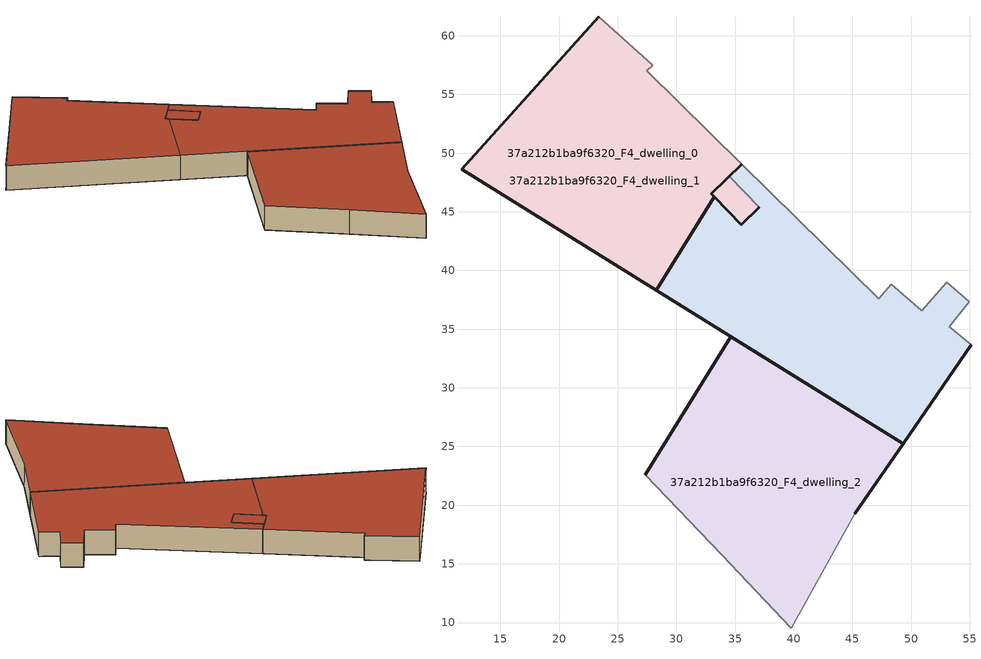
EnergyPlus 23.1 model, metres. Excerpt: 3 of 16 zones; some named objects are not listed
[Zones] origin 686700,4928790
37a212b1ba9f6320_F4_dwelling_0
 floor outside (EU_floor_Construction): 49.31,25.24 55.1,33.68 53.23,35.19 54.98,37.34 53.02,39 50.92,36.56 48.29,38.81 47.24,37.57 35.58,49.04 34.55,48.07 34.52,48.04 37.06,45.38 35.52,43.91 33.23,46.29 28.27,38.31 z12; 28.27,38.31 33.23,46.29 32.97,46.56 34.52,48.04 34.55,48.07 35.58,49.04 27.46,57.03 27.97,57.48 23.38,61.61 11.69,48.6 z12; 37.06,45.38 34.52,48.04 32.97,46.56 33.23,46.29 35.52,43.91 z12
 wall outside (EU_wall_Construction): 55.1,33.68 49.31,25.24 28.27,38.31 33.23,46.29 35.52,43.91 37.06,45.38 z12:15
 wall adiabatic (EU_wall_Construction): 37.06,45.38 34.52,48.04 35.58,49.04 47.24,37.57 48.29,38.81 50.92,36.56 53.02,39 54.98,37.34 53.23,35.19 55.1,33.68 z12:15
 roof outside (EU_roof_Construction): 27.97,57.48 27.46,57.03 35.58,49.04 34.55,48.07 34.52,48.04 32.97,46.56 33.23,46.29 28.27,38.31 11.69,48.6 23.38,61.61 z15; 53.02,39 54.98,37.34 53.23,35.19 55.1,33.68 49.31,25.24 28.27,38.31 33.23,46.29 35.52,43.91 37.06,45.38 34.52,48.04 34.55,48.07 35.58,49.04 47.24,37.57 48.29,38.81 50.92,36.56 z15; 34.52,48.04 37.06,45.38 35.52,43.91 33.23,46.29 32.97,46.56 z15
37a212b1ba9f6320_F4_dwelling_1
 floor to 37a212b1ba9f6320_F3_dwelling_1 (EU_floor_Construction): 28.27,38.31 33.23,46.29 32.97,46.56 34.52,48.04 34.55,48.07 35.58,49.04 27.46,57.03 27.97,57.48 23.38,61.61 11.69,48.6 z12; 49.31,25.24 55.1,33.68 53.23,35.19 54.98,37.34 53.02,39 50.92,36.56 48.29,38.81 47.24,37.57 35.58,49.04 34.55,48.07 34.52,48.04 37.06,45.38 35.52,43.91 33.23,46.29 28.27,38.31 z12; 37.06,45.38 34.52,48.04 32.97,46.56 33.23,46.29 35.52,43.91 z12
 wall outside (EU_wall_Construction): 35.58,49.04 32.97,46.56 33.23,46.29 28.27,38.31 11.69,48.6 23.38,61.61 z12:15
 wall adiabatic (EU_wall_Construction): 23.38,61.61 27.97,57.48 27.46,57.03 35.58,49.04 z12:15
 roof outside (EU_roof_Construction): 27.97,57.48 27.46,57.03 35.58,49.04 34.55,48.07 34.52,48.04 32.97,46.56 33.23,46.29 28.27,38.31 11.69,48.6 23.38,61.61 z15; 53.02,39 54.98,37.34 53.23,35.19 55.1,33.68 49.31,25.24 28.27,38.31 33.23,46.29 35.52,43.91 37.06,45.38 34.52,48.04 34.55,48.07 35.58,49.04 47.24,37.57 48.29,38.81 50.92,36.56 z15; 34.52,48.04 37.06,45.38 35.52,43.91 33.23,46.29 32.97,46.56 z15
37a212b1ba9f6320_F4_dwelling_2
 floor to 37a212b1ba9f6320_F3_dwelling_2 (EU_floor_Construction): 39.77,9.52 45.21,19.27 49.31,25.24 34.65,34.35 27.33,22.57 33.88,15.79 z12
 wall outside (EU_wall_Construction): 27.33,22.57 34.65,34.35 49.31,25.24 45.21,19.27 z12:15
 wall adiabatic (EU_wall_Construction): 45.21,19.27 39.77,9.52 33.89,15.79 27.33,22.57 z12:15
 roof outside (EU_roof_Construction): 49.31,25.24 45.21,19.27 39.77,9.52 33.89,15.79 27.33,22.57 34.65,34.35 z15
[Building]
EU S2 Campaign: North Axis=0; Terrain=City; Solar Distribution=FullExterior
[Site:Location]
Bologna: Latitude=44.5; Longitude=11.25; Time Zone=1; Elevation=37
[SizingPeriod:WeatherFileDays]
AnnualSizingPeriod: Begin Month=1; Begin Day of Month=1; End Month=12; End Day of Month=31; Day of Week for Start Day=Monday; Use Weather File Daylight Saving Period=No; Use Weather File Rain and Snow Indicators=No
[MATERIAL]
EU_InternalMass_Material: Roughness=MediumRough; Thickness=0.1; Conductivity=1; Density=1800; Specific Heat=900; Thermal Absorptance=0.9; Solar Absorptance=0.7; Visible Absorptance=0.7
[MATERIAL:NOMASS] Roughness=MediumRough; Thermal Absorptance=0.9; Solar Absorptance=0.7; Visible Absorptance=0.7
Name | Thermal Resistance
EU_wall_NoMass | 0.905828
EU_roof_NoMass | 0.37593
EU_floor_NoMass | 0.67114
[CONSTRUCTION]
EU_wall_Construction: EU_wall_NoMass
EU_roof_Construction: EU_roof_NoMass
EU_floor_Construction: EU_floor_NoMass
EU_InternalMass_Construction: EU_InternalMass_Material
[ZONE] Type=1; Multiplier=1; Ceiling Height=autocalculate; Floor Area=autocalculate; Part of Total Floor Area=Yes
Name | Volume
37a212b1ba9f6320_F4_dwelling_0; 37a212b1ba9f6320_F4_dwelling_1 | 1675.94
37a212b1ba9f6320_F4_dwelling_2 | 826.155
[INTERNALMASS] Construction=EU_InternalMass_Construction
Name | Zone or ZoneList | Surface Area
37a212b1ba9f6320_F4_dwelling_0_EU_InternalMass | 37a212b1ba9f6320_F4_dwelling_0 | 367.198
37a212b1ba9f6320_F4_dwelling_1_EU_InternalMass | 37a212b1ba9f6320_F4_dwelling_1 | 367.189
37a212b1ba9f6320_F4_dwelling_2_EU_InternalMass | 37a212b1ba9f6320_F4_dwelling_2 | 367.201
[OTHEREQUIPMENT] Fuel Type=Electricity; Design Level Calculation Method=Watts/Area; Power per Zone Floor Area=1; Fraction Latent=0; Fraction Radiant=0; Fraction Lost=0; Carbon Dioxide Generation Rate=0; EndUse Subcategory=EU_Step8_InternalGains
Name | Zone or ZoneList or Space or SpaceList | Schedule
EU_Step8_InternalGain_37a212b1ba9f6320_F4_dwelling_0_f000 | 37a212b1ba9f6320_F4_dwelling_0 | EU_Step8_GainSchedule_37a212b1ba9f6320_F4_dwelling_0_f000
EU_Step8_InternalGain_37a212b1ba9f6320_F4_dwelling_1_f000 | 37a212b1ba9f6320_F4_dwelling_1 | EU_Step8_GainSchedule_37a212b1ba9f6320_F4_dwelling_1_f000
EU_Step8_InternalGain_37a212b1ba9f6320_F4_dwelling_2_f000 | 37a212b1ba9f6320_F4_dwelling_2 | EU_Step8_GainSchedule_37a212b1ba9f6320_F4_dwelling_2_f000
[ZONEVENTILATION:DESIGNFLOWRATE] Schedule=EU_AlwaysOn; Design Flow Rate Calculation Method=AirChanges/Hour; Air Changes per Hour=0.73129; Ventilation Type=Natural; Fan Pressure Rise=0; Fan Total Efficiency=1; Constant Term Coefficient=1; Temperature Term Coefficient=0; Velocity Term Coefficient=0; Velocity Squared Term Coefficient=0; Minimum Indoor Temperature=-100; Maximum Indoor Temperature=100; Delta Temperature=-100; Minimum Outdoor Temperature=-100; Maximum Outdoor Temperature=100; Maximum Wind Speed=40
Name | Zone or ZoneList or Space or SpaceList
EU_ConstantAir_37a212b1ba9f6320_F4_dwelling_0 | 37a212b1ba9f6320_F4_dwelling_0
EU_ConstantAir_37a212b1ba9f6320_F4_dwelling_1 | 37a212b1ba9f6320_F4_dwelling_1
EU_ConstantAir_37a212b1ba9f6320_F4_dwelling_2 | 37a212b1ba9f6320_F4_dwelling_2
[HVACTEMPLATE:ZONE:IDEALLOADSAIRSYSTEM] System Availability Schedule=EU_AlwaysOn; Maximum Heating Supply Air Temperature=50; Minimum Cooling Supply Air Temperature=13; Maximum Heating Supply Air Humidity Ratio=0.0156; Minimum Cooling Supply Air Humidity Ratio=0.0077; Heating Limit=NoLimit; Cooling Limit=NoLimit; Heating Availability Schedule=EU_AlwaysOn; Cooling Availability Schedule=EU_CoolingOff; Dehumidification Control Type=ConstantSensibleHeatRatio; Cooling Sensible Heat Ratio=0.7; Dehumidification Setpoint=60; Humidification Control Type=None; Humidification Setpoint=30; Outdoor Air Method=None; Outdoor Air Flow Rate per Person=0.00944; Outdoor Air Flow Rate per Zone Floor Area=0; Outdoor Air Flow Rate per Zone=0; Demand Controlled Ventilation Type=None; Outdoor Air Economizer Type=NoEconomizer; Heat Recovery Type=None; Sensible Heat Recovery Effectiveness=0.7; Latent Heat Recovery Effectiveness=0.65
Name | Template Thermostat
37a212b1ba9f6320_F4_dwelling_0 | EU_HeatOnly_37a212b1ba9f6320_F4_dwelling_0
37a212b1ba9f6320_F4_dwelling_1 | EU_HeatOnly_37a212b1ba9f6320_F4_dwelling_1
37a212b1ba9f6320_F4_dwelling_2 | EU_HeatOnly_37a212b1ba9f6320_F4_dwelling_2
[SIZING:ZONE] Zone Cooling Design Supply Air Temperature Input Method=SupplyAirTemperature; Zone Cooling Design Supply Air Temperature=13; Zone Heating Design Supply Air Temperature Input Method=SupplyAirTemperature; Zone Heating Design Supply Air Temperature=50; Zone Cooling Design Supply Air Humidity Ratio=0.008; Zone Heating Design Supply Air Humidity Ratio=0.008; Cooling Design Air Flow Method=DesignDay; Cooling Design Air Flow Rate=0; Cooling Minimum Air Flow per Zone Floor Area=0.000762; Cooling Minimum Air Flow=0; Cooling Minimum Air Flow Fraction=0.2; Heating Design Air Flow Method=DesignDay; Heating Design Air Flow Rate=0; Heating Maximum Air Flow per Zone Floor Area=0.002032; Heating Maximum Air Flow=0.141576; Heating Maximum Air Flow Fraction=0.3; Account for Dedicated Outdoor Air System=No; Dedicated Outdoor Air System Control Strategy=NeutralSupplyAir; Dedicated Outdoor Air Low Setpoint Temperature for Design=autosize; Dedicated Outdoor Air High Setpoint Temperature for Design=autosize; Zone Load Sizing Method=Sensible Load Only No Latent Load; Zone Latent Cooling Design Supply Air Humidity Ratio Input Method=HumidityRatioDifference; Zone Cooling Design Supply Air Humidity Ratio Difference=0.005; Zone Latent Heating Design Supply Air Humidity Ratio Input Method=HumidityRatioDifference; Zone Humidification Design Supply Air Humidity Ratio Difference=0.005
37a212b1ba9f6320_F4_dwelling_0; 37a212b1ba9f6320_F4_dwelling_1; 37a212b1ba9f6320_F4_dwelling_2
[SCHEDULE:CONSTANT]
Name | Hourly Value
EU_AlwaysOn | 1
EU_CoolingOff | 0
[SCHEDULE:FILE] Column Number=1; Rows to Skip at Top=0; Number of Hours of Data=8760; Column Separator=Comma; Interpolate to Timestep=No; Minutes per Item=60; Adjust Schedule for Daylight Savings=Yes
Name | File
EU_Step8_GainSchedule_37a212b1ba9f6320_F4_dwelling_0_f000 | ../../schedules/37a212b1ba9f6320/37a212b1ba9f6320_F4_dwelling_0_f000_gain.csv
EU_Step8_GainSchedule_37a212b1ba9f6320_F4_dwelling_1_f000 | ../../schedules/37a212b1ba9f6320/37a212b1ba9f6320_F4_dwelling_1_f000_gain.csv
EU_Step8_GainSchedule_37a212b1ba9f6320_F4_dwelling_2_f000 | ../../schedules/37a212b1ba9f6320/37a212b1ba9f6320_F4_dwelling_2_f000_gain.csv
